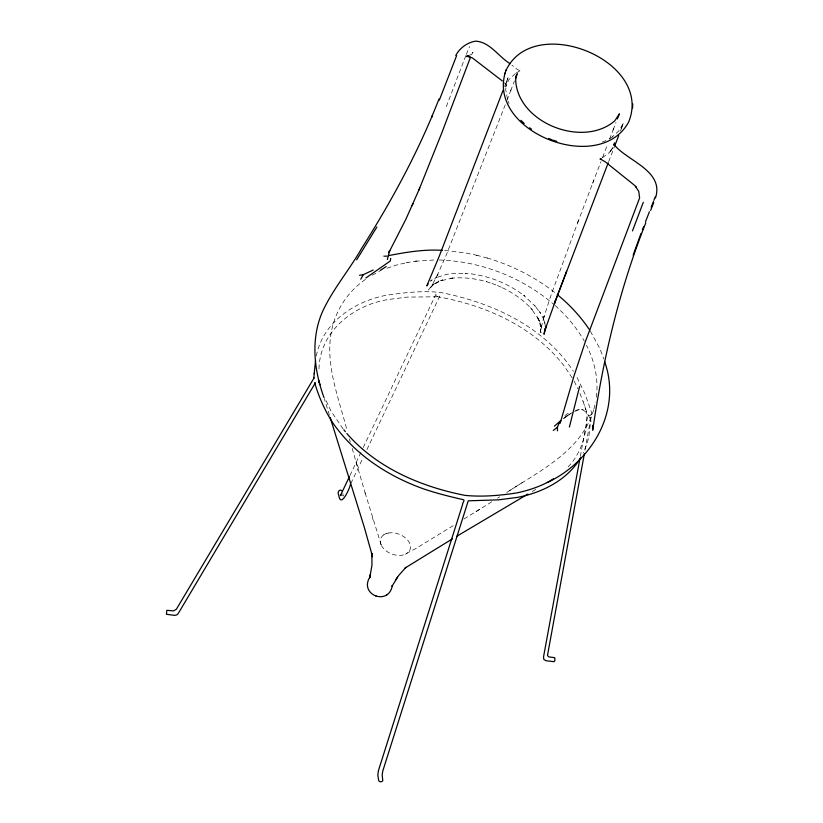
<?xml version="1.0" encoding="UTF-8"?>
<svg xmlns="http://www.w3.org/2000/svg" width="823" height="823" viewBox="0 0 823 823"><rect width="100%" height="100%" fill="white"/><g stroke="black" fill="none" stroke-linecap="round" stroke-linejoin="round"><path stroke-width="0.62" stroke-dasharray="4.12 3.09" d="M319.005 368.93C319.653 331.7 353.221 304.994 388.343 299.521L406.994 297.113L438.525 296.774L439.904 295.869L366.276 450.963M596.274 397.211C598.794 379.413 594.566 361.163 586.47 345.29M585.019 450.181L591.706 412.868L585.102 394.073L576.378 376.121M580.338 456.343L587.992 414.483L588.445 415.45L589.937 415.821L591.356 414.134L588.898 436.427L587.015 443.844L583.188 452.979M363.221 447.558L436.139 293.873L435.995 295.22M593.856 409.134L595.626 402.077M316.32 355.989C322.667 322.153 355.433 300.601 387.499 295.076L387.715 295.035C405.225 292.577 423.464 290.416 441.118 292.597C489.253 302.062 537.409 323.47 567.839 363.344L573.436 371.255M593.558 410.101C581.48 450.973 539.579 471.023 506.69 492.463M506.639 81.477L508.038 77.722L506.104 83.936L505.723 89.769L507.657 99.984M621.283 128.707L622.785 124.551L620.11 131.896M621.756 127.39L623.587 122.452L619.513 130.168L612.209 137.05M578.569 220.297L551.091 294.994L543.705 317.719L544.445 314.767L540.258 331.546L541.441 325.352L540.876 332.934L540.001 322.698L541.123 326.669L536.853 315.765L540.258 322.637L538.643 319.386M465.839 55.614L445.366 109.078M577.53 223.023L593.671 180.607M510.651 90.818L514.406 80.993M466.271 54.472L469.583 46.633M505.26 104.819L446.292 254.965L436.581 276.806L437.98 274.1L431.334 286.599L433.104 283.966L428.444 289.984L433.093 285.077L438.947 281.003L432.384 285.128L442.795 279.841L439.605 281.096L452.722 278.03L450.027 278.4C462.382 276.919 474.964 278.359 486.877 281.805M506.978 100.375L511.68 88.102M613.114 129.962L615.974 122.504M592.632 183.323L600.924 161.72M602.601 157.347L607.734 143.963M609.565 139.19L614.153 127.246M608.681 161.647L614.287 147.091M504.571 86.446L507.76 78.494M471.373 54.884L473.03 52.178L469.84 55.069L470.468 54.637M349.929 475.56L362.686 448.679M350.845 483.502L363.077 457.711M613.094 147.163L609.555 152.358L612.682 148.109L609.401 152.44L601.037 158.705M568.148 466.847C581.45 453.401 588.229 430.48 586.48 411.397M432.065 279.666L430.439 281.178L436.982 277.197L435.192 277.968L446.611 274.347L455.242 273.298L466.024 273.329L465.046 273.277C486.516 274.769 507.503 282.783 524.498 295.982L523.747 295.375L535.423 306.382L534.497 305.282L540.392 313.049L539.487 311.598L543.766 319.447L542.964 317.688L544.96 323.408L544.538 321.33L545.351 326.412M563.806 418.465L568.179 415.049L563.56 418.496M365.443 279.409C347.934 291.455 335.465 310.353 331.474 331.237C324.797 365.299 339.199 398.723 347.183 431.17M515.424 73.617L508.809 79.666L505.744 86.827L506.32 84.522L506.063 85.613L504.489 82.732M568.179 415.049L563.734 418.372M564.897 415.574L570.689 411.541M516.412 72.877L520.208 70.603L519.087 70.788L520.013 70.685L517.348 69.502L511.927 65.182M572.541 412.405L566.677 416.181L572.643 412.344M507.081 492.247L525.053 480.838M609.349 138.83L612.466 136.875M464.038 518.984L479.603 509.344M475.972 511.628L491.804 501.773M497.576 498.162L499.684 496.845M453.206 525.671L415.42 548.776L403.579 554.867A15.39 10.38 21 0 1 400.389 555.371L395.76 555.083A15.586 10.514 21 0 1 392.232 554.146L391.09 553.704A15.586 10.514 21 0 1 385.905 550.7A15.555 10.493 21 0 1 382.139 546.678L381.615 545.803M532.183 491.537L537.491 488.389M574.629 411.335L578.806 409.196L583.27 409.638M372.191 275.17L379.526 271.446M575.575 411.078L578.62 409.761L582.427 409.854C587.252 411.726 589.134 416.911 591.326 421.16M602.323 142.019L605.965 140.548M387.036 268.236L397.499 264.739L408.043 262.414M386.234 533.602L388.219 533.067M415.234 261.261L435.614 259.883M406.181 262.712L416.932 260.984M387.191 255.84L382.191 256.148L387.54 256.292M439.235 260.006C481.126 261.282 522.471 277.433 554.229 304.767M444.759 250.439L465.88 253L477.083 255.346M487.082 257.99L487.432 258.083C511.669 265.273 534.621 276.847 554.579 292.381M476.507 255.202L487.432 258.083M486.352 281.631L492.185 283.513M492 283.451L497.545 285.571M497.401 285.499L502.966 287.978M502.493 287.762C513.717 293.153 524.086 300.498 532.347 309.849L530.609 307.792L538.376 318.83M343.222 496.063L342.687 495.261M555.165 305.549C566.553 315.816 576.676 327.626 584.248 341M343.098 428.917L331.072 411.222L324.776 397.787M572.191 377.952L564.383 366.286C534.004 326.525 484.778 304.829 436.941 296.64L438.103 296.774L436.149 295.601M590.358 331.175L599.741 348.386L603.866 359.075M574.156 381.203L577.931 388.754M381.183 544.919L365.052 492.638M579.948 393.456L583.25 401.933M508.12 101.167L509.046 103.533M583.157 401.655L585.853 409.545L584.865 406.665M585.76 409.257L586.583 411.695M329.447 415.142L324.293 398.61M372.49 517.801L373.056 519.735M356.133 462.187L365.906 495.569M349.436 438.906L350.279 441.91M352.182 448.442L357.347 466.322M343.17 495.652L342.862 493.533M383.693 534.899A15.493 10.442 21 0 0 382.356 536.04L381.337 537.388A15.39 10.38 21 0 0 380.452 539.703L380.576 543.149A15.658 10.555 21 0 0 381.574 545.803M388.158 533.088A15.493 10.442 21 0 1 391.46 532.779A15.658 10.555 21 0 1 396.202 533.304L397.375 533.643A15.39 10.38 21 0 1 400.811 534.95L401.902 535.506A15.74 10.617 21 0 1 407.375 539.806L408.054 540.639A15.39 10.38 21 0 1 409.607 543.252L409.957 544.137A15.658 10.555 21 0 1 410.44 547.624A15.452 10.421 21 0 1 409.833 550.042L408.98 551.472A15.658 10.555 21 0 1 407.087 553.272A15.493 10.442 21 0 1 405.451 554.198M383.662 534.868A15.658 10.555 21 0 1 386.203 533.582M588.754 415.636L588.136 415.131L588.692 415.605"/><path stroke-width="1.23" d="M506.248 69.688C483.698 130.466 598.815 176.688 628.618 122.092C654.007 60.336 533.201 12.006 505.908 70.572M632.692 103.893L632.609 107.936M314.211 373.57L315.569 360.495M314.221 373.313L313.82 378.333L176.41 609.195L173.509 610.913L166.843 610.296L166.4 614.256L174.661 615.398L176.945 614.832L178.21 613.536L315.353 382.87M313.841 378.415L313.913 377.603M545.155 328.737L544.024 334.282L546.122 325.959L545.31 329.2L555.576 300.374L554.455 303.389L608.228 162.82M584.33 453.936L547.47 655.509L548.859 656.888L554.753 657.68L554.908 660.468L554.085 661.682L546.04 660.725L543.91 659.501L543.478 657.186L579.876 458.853M390.73 258.36L390.225 261.035L365.885 277.979M452.506 538.818L405.07 568.014L405.945 567.345L398.641 575.534L392.026 586.202L392.314 585.637C388.641 606.335 358.797 594.895 369.877 577.046L369.722 577.674L371.945 565.329L371.914 553.293L372.222 556.78L372.14 555.762M643.298 202.324L632.476 230.924M614.267 144.087L613.999 145.187L614.565 142.904L614.349 145.157L614.112 144.611C626.9 160.979 664.408 170.577 655.489 197.911M569.393 427.024L579.649 386.296M369.722 577.674L370.504 574.526L370.34 575.164M633.144 255.13L639.378 237.878M554.455 303.389L566.574 271.271M470.55 57.065L441.725 133.079L418.917 189.99M515.764 77.434L517.348 73.268M515.527 78.062L516.751 74.605L515.661 79.944C517.502 122.966 582.921 148.438 614.76 120.837L619.431 113.821L617.343 118.954M560.134 423.269L574.043 375.823L585.379 341.627L639.605 197.952L638.751 191.327L634.831 185.556L605.234 161.802L600.306 158.993L601.232 158.901L600.111 159.117M639.81 236.736L641.117 233.321M642.413 229.895L643.709 226.479M645.736 222.94C619.349 289.398 602.889 359.579 592.745 430.192L592.581 425.357M504.664 73.875L505.003 72.98M503.1 90.263L439.245 256.2L426.808 285.91L428.073 284.017M618.701 135.61L614.658 146.124M653.863 200.37L655.17 196.964M439.338 100.108L456.631 55.655M645.438 221.912L649.429 211.706M650.623 210.451L653.729 202.489M651.209 207.17L653.421 201.512M557.49 430.841L557.428 427.23L558.982 423.403L560.556 421.705M439.04 99.058L431.561 117.38L432.157 115.961C412.704 162.162 388.415 206.192 361.554 248.474C349.364 269.985 332.996 288.966 322.585 311.464C310.518 338.809 313.985 370 323.923 397.396M387.345 259.471L389.68 250.562L388.857 252.568L405.945 219.113L419.74 188.086M455.777 55.542C459.532 48.073 467.557 42.271 475.848 41.15C490.086 42.107 498.656 56.808 510.095 63.68M412.138 205.709L413.012 203.682M349.405 476.682L340.444 495.518L341.206 495.055M350.31 484.624C350.505 486.486 340.743 509.478 338.767 495.292C336.854 492.545 339.467 488.162 342.368 490.93M580.863 457.423C567.633 479.871 542.604 492.504 517.739 497.349L498.512 499.859L468.236 500.826L382.716 771.233L382.181 774.844L382.777 780.708L381.81 781.613L379.876 781.757L378.662 780.667L377.819 775.04L378.364 770.853L462.567 504.55C462.104 503.306 465.695 499.726 462.938 499.582C449.337 496.464 435.768 493.142 422.58 488.533C389.701 476.62 358.838 457.074 337.389 429.081L337.255 428.906C327.019 416.273 318.285 395.976 314.715 382.685M360.783 279.213L363.272 274.687L373.138 270.037M376.903 227.004L356.626 259.862M340.568 495.343L340.403 495.59M395.585 579.948L397.488 577.108M554.455 426.129L560.792 420.563M553.293 430.47L557.428 427.23M380.216 270.479L386.172 266.57M386.131 595.502L386.687 595.152M553.416 478.791C543.211 485.663 528.932 490.385 516.885 492.905C499.818 495.549 482.175 497.092 464.923 495.364C420.831 486.66 376.924 468.02 346.864 433.536M547.141 482.648C592.066 461.61 622.188 410.554 604.566 361.462M456.786 536.267L527.913 494.067M468.143 56.057L468.822 55.717L466.723 56.581L468.266 56.19L466.836 56.252L472.34 57.888L502.359 80.973M388.384 255.634C406.192 252.208 424.257 249.132 442.465 250.367M359.517 275.294L363.272 274.687M466.836 56.252L469.079 56.17M553.241 140.249L556.76 141.381M548.622 138.48L552.089 139.807M375.216 595.646L375.998 595.945M529.58 127.75L531.493 129.16M557.253 294.603C569.773 304.747 580.812 316.762 589.762 330.177M520.918 120.343L524.23 123.46M635.675 186.399L636.446 187.294M343.849 429.843L345.362 431.684M318.46 379.815L320.024 384.794M319.365 382.87L318.748 381.028M330.177 417.487L364.26 527.152L372.222 555.463L372.006 554.363"/></g></svg>
